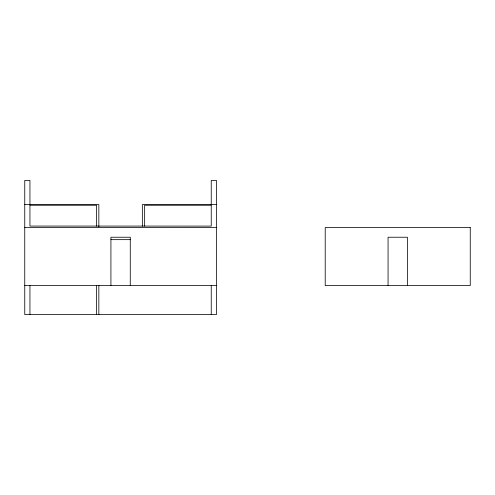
<?xml version="1.0" encoding="UTF-8"?>
<svg xmlns="http://www.w3.org/2000/svg" width="495" height="495" viewBox="0 0 495 495"><rect width="100%" height="100%" fill="white"/><g stroke="black" fill="none" stroke-linecap="round" stroke-linejoin="round"><path stroke-width="0.74" d="M24.75 204.596L98.839 204.596L98.839 226.828M216.439 204.596L142.35 204.596L142.35 226.19M24.75 227.558L216.439 227.558M110.948 239.654L130.234 239.654M24.75 285.572L216.439 285.572M407.404 285.572L407.404 237.229L388.061 237.229L388.061 285.572M211.241 205.035L211.241 180.421L216.439 180.421L216.439 314.579L24.75 314.579L24.75 180.421L29.948 180.421L29.948 205.035M211.241 285.572L211.241 314.579M144.645 226.104L144.645 205.252L211.241 205.252L211.241 226.104L29.948 226.073L29.948 205.252L96.544 205.252L96.544 226.104M130.265 285.572L130.265 237.229L110.923 237.229L110.923 285.572M98.839 285.349L98.839 314.579M96.544 285.262L96.544 314.579M29.948 285.572L29.948 314.579M470.25 227.558L325.215 227.558L325.215 285.572L470.25 285.572L470.25 227.558"/></g></svg>
